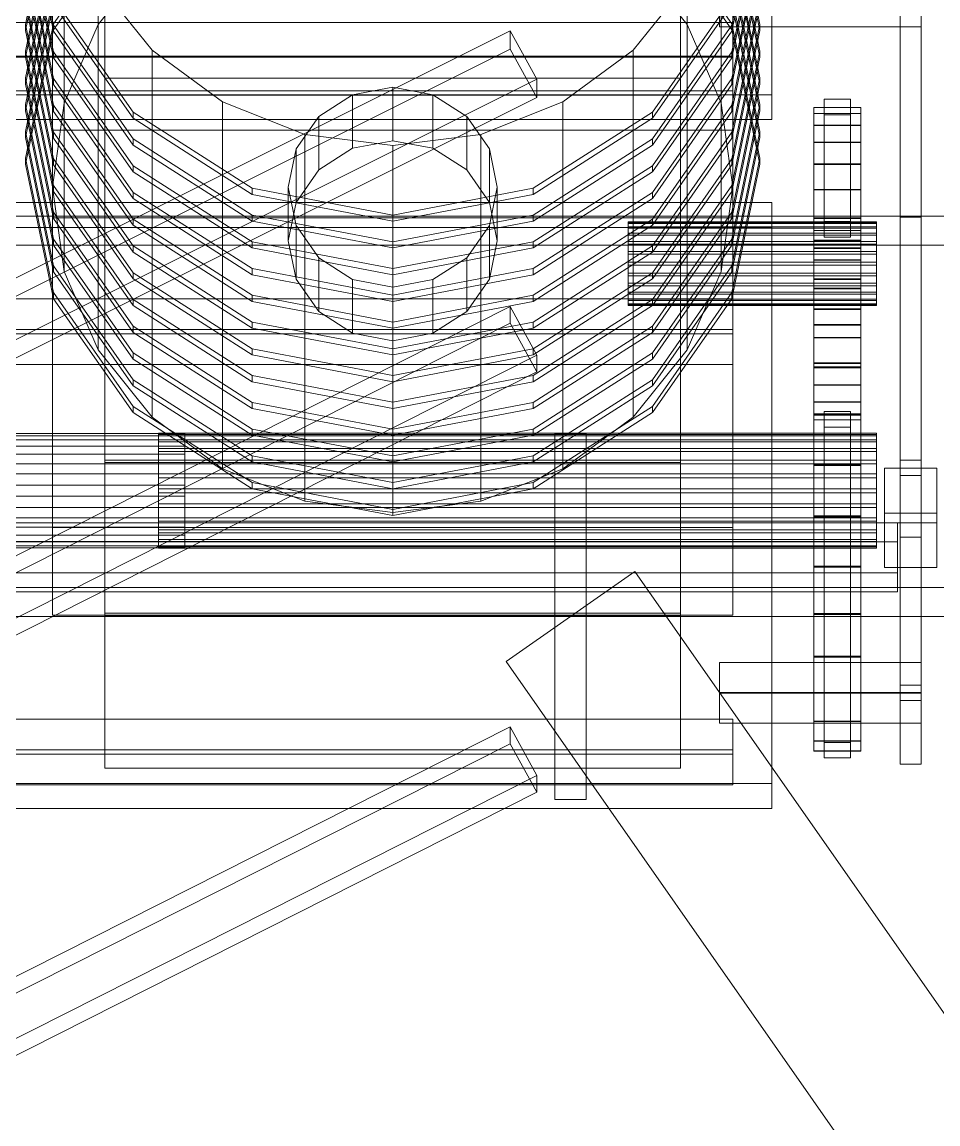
# Model space of a CAD drawing. Header units: millimetres. Extents: x -1970 to 34302, y -65268 to 6837.
# Drawn here: x 488.3 to 838.5, y -33047.1 to -32625.7 of the extents above; entities that cross this region are included whole.
import ezdxf

# ---------------------------------------------------------------- set-up
doc = ezdxf.new("R2010")
doc.units = ezdxf.units.MM
for name, color, linetype, lineweight in [('frontal_C01', 7, 'Continuous', 0), ('frontal_C02', 7, 'Continuous', 0), ('frontal_tolva', 7, 'Continuous', 0)]:
    doc.layers.add(name, color=color, linetype=linetype, lineweight=lineweight)

msp = doc.modelspace()

# ---------------------------------------------------------------- linework, layer by layer
at = {"layer": 'frontal_C01'}
for p, q in [((775, -32410.253), (775, -32653.586)), ((775, -32663.059), (775, -32419.727)), ((520, -32583.147), (520, -32647.182)), ((740, -32647.182), (740, -32583.147)), ((520, -32588.446), (520, -32647.182)), ((740, -32647.182), (740, -32588.446)), ((755, -32614.739), (755, -32627.546)), ((832, -32627.546), (832, -32614.739)), ((755, -32616.178), (755, -32627.546)), ((832, -32627.546), (832, -32616.178)), ((415, -32625.945), (760, -32625.945)), ((760, -32625.945), (760, -32638.752)), ((760, -32625.945), (760, -32639.208)), ((424.864, -32754.137), (674.864, -32629.085)), ((674.864, -32636.129), (674.864, -32629.085)), ((674.864, -32629.085), (685.136, -32647.516)), ((755, -32627.546), (832, -32627.546)), ((760, -32638.752), (415, -32638.752)), ((760, -32639.208), (415, -32639.208)), ((674.864, -32636.129), (424.864, -32761.18)), ((685.136, -32654.56), (674.864, -32636.129)), ((760, -32652.015), (760, -32638.752)), ((760, -32652.015), (760, -32639.208)), ((435.136, -32772.567), (685.136, -32647.516)), ((520, -32647.182), (740, -32647.182)), ((685.136, -32647.516), (685.136, -32654.56)), ((415, -32652.015), (760, -32652.015)), ((435.136, -32779.611), (685.136, -32654.56)), ((775, -32653.586), (485, -32653.586)), ((775, -32663.059), (775, -32653.586)), ((485, -32663.059), (775, -32663.059))]:
    msp.add_line(p, q, dxfattribs=at)
at = {"layer": 'frontal_C02'}
for p, q in [((517.417, -32626.731), (517.417, -32486.444)), ((742.583, -32626.731), (742.583, -32486.444)), ((504.43, -32656.716), (504.43, -32516.428)), ((755.57, -32656.716), (755.57, -32516.428)), ((500, -32688.893), (500, -32548.606)), ((760, -32548.606), (760, -32688.893)), ((500.287, -32575.258), (489.6, -32626.641)), ((489.6, -32575.494), (500.287, -32626.877)), ((770.4, -32626.641), (759.713, -32575.258)), ((759.713, -32626.877), (770.4, -32575.494)), ((489.6, -32628.979), (500.287, -32577.596)), ((500.287, -32629.215), (489.6, -32577.832)), ((504.43, -32721.071), (504.43, -32580.783)), ((755.57, -32721.071), (755.57, -32580.783)), ((759.713, -32577.596), (770.4, -32628.979)), ((770.4, -32577.832), (759.713, -32629.215)), ((530.722, -32582.844), (500.287, -32626.404)), ((500.287, -32628.742), (530.722, -32585.182)), ((759.713, -32626.404), (729.278, -32582.844)), ((729.278, -32585.182), (759.713, -32628.742)), ((500.287, -32585.487), (489.6, -32636.87)), ((489.6, -32585.723), (500.287, -32637.106)), ((489.6, -32639.208), (500.287, -32587.825)), ((500.287, -32639.444), (489.6, -32588.062)), ((770.4, -32636.87), (759.713, -32585.487)), ((759.713, -32637.106), (770.4, -32585.723)), ((759.713, -32587.825), (770.4, -32639.208)), ((770.4, -32588.062), (759.713, -32639.444)), ((500.287, -32595.716), (489.6, -32647.099)), ((489.6, -32595.953), (500.287, -32647.336)), ((520, -32653.732), (520, -32595.279)), ((520, -32794.198), (520, -32595.279)), ((740, -32595.279), (740, -32653.732)), ((740, -32595.279), (740, -32794.198)), ((770.4, -32647.099), (759.713, -32595.716)), ((759.713, -32647.336), (770.4, -32595.953)), ((489.6, -32649.437), (500.287, -32598.055)), ((500.287, -32649.674), (489.6, -32598.291)), ((517.417, -32626.731), (538.076, -32600.983)), ((721.924, -32600.983), (742.583, -32626.731)), ((759.713, -32598.055), (770.4, -32649.437)), ((770.4, -32598.291), (759.713, -32649.674)), ((500.287, -32605.946), (489.6, -32657.328)), ((489.6, -32606.182), (500.287, -32657.565)), ((770.4, -32657.328), (759.713, -32605.946)), ((759.713, -32657.565), (770.4, -32606.182)), ((489.6, -32659.667), (500.287, -32608.284)), ((500.287, -32659.903), (489.6, -32608.52)), ((759.713, -32608.284), (770.4, -32659.667)), ((770.4, -32608.52), (759.713, -32659.903)), ((517.417, -32610.768), (538.076, -32636.516)), ((517.417, -32751.055), (517.417, -32610.768)), ((721.924, -32636.516), (742.583, -32610.768)), ((742.583, -32751.055), (742.583, -32610.768)), ((824, -32822.725), (824, -32613.514)), ((824, -32613.514), (824, -32700.334)), ((832, -32613.514), (832, -32822.725)), ((832, -32700.334), (832, -32613.514)), ((500.287, -32616.175), (489.6, -32667.558)), ((489.6, -32616.411), (500.287, -32667.794)), ((489.6, -32669.896), (500.287, -32618.513)), ((500.287, -32670.132), (489.6, -32618.749)), ((500.287, -32616.648), (530.722, -32660.208)), ((729.278, -32660.208), (759.713, -32616.648)), ((770.4, -32667.558), (759.713, -32616.175)), ((759.713, -32667.794), (770.4, -32616.411)), ((759.713, -32618.513), (770.4, -32669.896)), ((770.4, -32618.749), (759.713, -32670.132)), ((530.722, -32662.546), (500.287, -32618.986)), ((759.713, -32618.986), (729.278, -32662.546)), ((500.287, -32626.404), (489.6, -32677.787)), ((489.6, -32626.641), (500.287, -32678.023)), ((489.6, -32628.979), (489.6, -32626.641)), ((500.287, -32628.742), (500.287, -32626.404)), ((500.287, -32626.877), (530.722, -32670.437)), ((500.287, -32629.215), (500.287, -32626.877)), ((504.43, -32656.716), (517.417, -32626.731)), ((729.278, -32670.437), (759.713, -32626.877)), ((742.583, -32626.731), (755.57, -32656.716)), ((770.4, -32677.787), (759.713, -32626.404)), ((759.713, -32628.742), (759.713, -32626.404)), ((759.713, -32678.023), (770.4, -32626.641)), ((759.713, -32629.215), (759.713, -32626.877)), ((770.4, -32626.641), (770.4, -32628.979)), ((489.6, -32680.125), (500.287, -32628.742)), ((500.287, -32680.362), (489.6, -32628.979)), ((530.722, -32672.775), (500.287, -32629.215)), ((759.713, -32629.215), (729.278, -32672.775)), ((759.713, -32628.742), (770.4, -32680.125)), ((770.4, -32628.979), (759.713, -32680.362)), ((489.6, -32636.87), (500.287, -32688.253)), ((489.6, -32639.208), (489.6, -32636.87)), ((500.287, -32690.591), (489.6, -32639.208)), ((500.287, -32637.106), (530.722, -32680.666)), ((500.287, -32639.444), (500.287, -32637.106)), ((530.722, -32683.005), (500.287, -32639.444)), ((538.076, -32636.516), (565, -32656.273)), ((538.076, -32776.803), (538.076, -32636.516)), ((695, -32656.273), (721.924, -32636.516)), ((721.924, -32776.803), (721.924, -32636.516)), ((729.278, -32680.666), (759.713, -32637.106)), ((759.713, -32639.444), (729.278, -32683.005)), ((759.713, -32688.253), (770.4, -32636.87)), ((759.713, -32639.444), (759.713, -32637.106)), ((770.4, -32639.208), (759.713, -32690.591)), ((770.4, -32636.87), (770.4, -32639.208)), ((489.6, -32647.099), (500.287, -32698.482)), ((489.6, -32649.437), (489.6, -32647.099)), ((500.287, -32647.336), (530.722, -32690.896)), ((500.287, -32649.674), (500.287, -32647.336)), ((729.278, -32690.896), (759.713, -32647.336)), ((759.713, -32698.482), (770.4, -32647.099)), ((759.713, -32649.674), (759.713, -32647.336)), ((770.4, -32647.099), (770.4, -32649.437)), ((500.287, -32700.82), (489.6, -32649.437)), ((530.722, -32693.234), (500.287, -32649.674)), ((630, -32650.64), (614.693, -32653.552)), ((645.307, -32653.552), (630, -32650.64)), ((630, -32671.098), (630, -32650.64)), ((759.713, -32649.674), (729.278, -32693.234)), ((770.4, -32649.437), (759.713, -32700.82)), ((500, -32688.893), (504.43, -32656.716)), ((740, -32653.732), (520, -32653.732)), ((520, -32653.732), (520, -32852.651)), ((565, -32656.273), (596.354, -32668.693)), ((565, -32796.561), (565, -32656.273)), ((614.693, -32653.552), (601.716, -32661.844)), ((614.693, -32674.01), (614.693, -32653.552)), ((658.284, -32661.844), (645.307, -32653.552)), ((645.307, -32674.01), (645.307, -32653.552)), ((663.646, -32668.693), (695, -32656.273)), ((695, -32796.561), (695, -32656.273)), ((740, -32852.651), (740, -32653.732)), ((755.57, -32656.716), (760, -32688.893)), ((795, -32661.182), (795, -32655.189)), ((795, -32655.189), (805, -32655.189)), ((795, -32655.189), (795, -32702.052)), ((805, -32655.189), (805, -32661.182)), ((805, -32702.052), (805, -32655.189)), ((489.6, -32657.328), (500.287, -32708.711)), ((489.6, -32659.667), (489.6, -32657.328)), ((500.287, -32711.049), (489.6, -32659.667)), ((500.287, -32657.565), (530.722, -32701.125)), ((500.287, -32659.903), (500.287, -32657.565)), ((530.722, -32703.463), (500.287, -32659.903)), ((530.722, -32660.208), (576.271, -32689.314)), ((530.722, -32662.546), (530.722, -32660.208)), ((683.729, -32689.314), (729.278, -32660.208)), ((729.278, -32701.125), (759.713, -32657.565)), ((759.713, -32659.903), (729.278, -32703.463)), ((729.278, -32662.546), (729.278, -32660.208)), ((759.713, -32708.711), (770.4, -32657.328)), ((759.713, -32659.903), (759.713, -32657.565)), ((770.4, -32659.667), (759.713, -32711.049)), ((770.4, -32657.328), (770.4, -32659.667)), ((791, -32658.421), (791, -32658.397)), ((791, -32658.397), (791, -32660.667)), ((791, -32658.397), (809, -32658.397)), ((791, -32660.739), (791, -32658.421)), ((791, -32658.421), (809, -32658.421)), ((791, -32660.667), (791, -32665.146)), ((791, -32660.667), (809, -32660.667)), ((791, -32665.263), (791, -32660.739)), ((791, -32660.739), (809, -32660.739)), ((809, -32660.667), (809, -32658.397)), ((809, -32658.397), (809, -32658.421)), ((809, -32658.421), (809, -32660.739)), ((809, -32665.146), (809, -32660.667)), ((809, -32660.739), (809, -32665.263)), ((576.271, -32691.652), (530.722, -32662.546)), ((601.716, -32661.844), (593.045, -32674.254)), ((601.716, -32682.302), (601.716, -32661.844)), ((666.955, -32674.254), (658.284, -32661.844)), ((658.284, -32682.302), (658.284, -32661.844)), ((729.278, -32662.546), (683.729, -32691.652)), ((791, -32665.146), (791, -32671.66)), ((791, -32665.146), (809, -32665.146)), ((791, -32671.818), (791, -32665.263)), ((791, -32665.263), (809, -32665.263)), ((805, -32661.182), (795, -32661.182)), ((795, -32661.182), (795, -32708.045)), ((805, -32661.182), (805, -32708.045)), ((809, -32671.66), (809, -32665.146)), ((809, -32665.263), (809, -32671.818)), ((489.6, -32667.558), (500.287, -32718.941)), ((489.6, -32669.896), (489.6, -32667.558)), ((500, -32819.062), (500, -32667.084)), ((500, -32667.084), (760, -32667.084)), ((500, -32700.556), (500, -32667.084)), ((500.287, -32667.794), (530.722, -32711.354)), ((500.287, -32670.132), (500.287, -32667.794)), ((596.354, -32668.693), (630, -32672.93)), ((596.354, -32808.981), (596.354, -32668.693)), ((630, -32672.93), (663.646, -32668.693)), ((663.646, -32808.981), (663.646, -32668.693)), ((729.278, -32711.354), (759.713, -32667.794)), ((759.713, -32718.941), (770.4, -32667.558)), ((759.713, -32670.132), (759.713, -32667.794)), ((760, -32667.084), (760, -32819.062)), ((760, -32667.084), (760, -32700.556)), ((770.4, -32667.558), (770.4, -32669.896)), ((500.287, -32721.279), (489.6, -32669.896)), ((530.722, -32713.692), (500.287, -32670.132)), ((530.722, -32670.437), (576.271, -32699.543)), ((530.722, -32672.775), (530.722, -32670.437)), ((576.271, -32701.881), (530.722, -32672.775)), ((614.693, -32674.01), (630, -32671.098)), ((630, -32671.098), (645.307, -32674.01)), ((630, -32813.217), (630, -32672.93)), ((683.729, -32699.543), (729.278, -32670.437)), ((729.278, -32672.775), (683.729, -32701.881)), ((759.713, -32670.132), (729.278, -32713.692)), ((729.278, -32672.775), (729.278, -32670.437)), ((770.4, -32669.896), (759.713, -32721.279)), ((791, -32671.66), (791, -32679.96)), ((791, -32671.66), (809, -32671.66)), ((791, -32680.152), (791, -32671.818)), ((791, -32671.818), (809, -32671.818)), ((809, -32679.96), (809, -32671.66)), ((809, -32671.818), (809, -32680.152)), ((489.6, -32677.787), (500.287, -32729.17)), ((489.6, -32680.125), (489.6, -32677.787)), ((593.045, -32674.254), (590, -32688.893)), ((593.045, -32694.713), (593.045, -32674.254)), ((601.716, -32682.302), (614.693, -32674.01)), ((645.307, -32674.01), (658.284, -32682.302)), ((670, -32688.893), (666.955, -32674.254)), ((666.955, -32694.713), (666.955, -32674.254)), ((759.713, -32729.17), (770.4, -32677.787)), ((770.4, -32677.787), (770.4, -32680.125)), ((500.287, -32731.508), (489.6, -32680.125)), ((500.287, -32678.023), (530.722, -32721.584)), ((500.287, -32680.362), (500.287, -32678.023)), ((530.722, -32723.922), (500.287, -32680.362)), ((530.722, -32680.666), (576.271, -32709.773)), ((530.722, -32683.005), (530.722, -32680.666)), ((683.729, -32709.773), (729.278, -32680.666)), ((729.278, -32721.584), (759.713, -32678.023)), ((759.713, -32680.362), (729.278, -32723.922)), ((729.278, -32683.005), (729.278, -32680.666)), ((759.713, -32680.362), (759.713, -32678.023)), ((770.4, -32680.125), (759.713, -32731.508)), ((791, -32679.96), (791, -32689.726)), ((791, -32679.96), (809, -32679.96)), ((791, -32689.946), (791, -32680.152)), ((791, -32680.152), (809, -32680.152)), ((809, -32689.726), (809, -32679.96)), ((809, -32680.152), (809, -32689.946)), ((576.271, -32712.111), (530.722, -32683.005)), ((593.045, -32694.713), (601.716, -32682.302)), ((658.284, -32682.302), (666.955, -32694.713)), ((729.278, -32683.005), (683.729, -32712.111)), ((504.43, -32721.071), (500, -32688.893)), ((500.287, -32688.253), (530.722, -32731.813)), ((500.287, -32690.591), (500.287, -32688.253)), ((530.722, -32734.151), (500.287, -32690.591)), ((576.271, -32689.314), (630, -32699.535)), ((576.271, -32691.652), (576.271, -32689.314)), ((590, -32688.893), (593.045, -32703.532)), ((590, -32709.352), (590, -32688.893)), ((630, -32699.535), (683.729, -32689.314)), ((666.955, -32703.532), (670, -32688.893)), ((670, -32688.893), (670, -32709.352)), ((683.729, -32691.652), (683.729, -32689.314)), ((729.278, -32731.813), (759.713, -32688.253)), ((759.713, -32690.591), (729.278, -32734.151)), ((760, -32688.893), (755.57, -32721.071)), ((759.713, -32690.591), (759.713, -32688.253)), ((791, -32689.726), (791, -32700.584)), ((791, -32689.726), (809, -32689.726)), ((791, -32700.822), (791, -32689.946)), ((791, -32689.946), (809, -32689.946)), ((809, -32700.584), (809, -32689.726)), ((809, -32689.946), (809, -32700.822)), ((485, -32694.711), (775, -32694.711)), ((530.722, -32690.896), (576.271, -32720.002)), ((530.722, -32693.234), (530.722, -32690.896)), ((576.271, -32722.34), (530.722, -32693.234)), ((630, -32701.873), (576.271, -32691.652)), ((590, -32709.352), (593.045, -32694.713)), ((683.729, -32691.652), (630, -32701.873)), ((666.955, -32694.713), (670, -32709.352)), ((683.729, -32720.002), (729.278, -32690.896)), ((729.278, -32693.234), (683.729, -32722.34)), ((729.278, -32693.234), (729.278, -32690.896)), ((775, -32694.711), (775, -32916.833)), ((775, -32694.711), (775, -32704.274)), ((500.287, -32698.482), (530.722, -32742.042)), ((500.287, -32700.82), (500.287, -32698.482)), ((729.278, -32742.042), (759.713, -32698.482)), ((759.713, -32700.82), (759.713, -32698.482)), ((760, -32700.556), (500, -32700.556)), ((500, -32700.556), (500, -32852.534)), ((530.722, -32744.38), (500.287, -32700.82)), ((530.722, -32701.125), (576.271, -32730.231)), ((530.722, -32703.463), (530.722, -32701.125)), ((576.271, -32699.543), (630, -32709.764)), ((576.271, -32701.881), (576.271, -32699.543)), ((630, -32712.102), (576.271, -32701.881)), ((630, -32701.873), (630, -32699.535)), ((630, -32709.764), (683.729, -32699.543)), ((683.729, -32701.881), (630, -32712.102)), ((683.729, -32701.881), (683.729, -32699.543)), ((683.729, -32730.231), (729.278, -32701.125)), ((720, -32702.818), (720, -32702.129)), ((720, -32702.129), (720, -32702.53)), ((720, -32702.129), (815, -32702.129)), ((720, -32702.53), (720, -32703.993)), ((720, -32702.53), (815, -32702.53)), ((720, -32704.55), (720, -32702.818)), ((720, -32702.818), (815, -32702.818)), ((759.713, -32700.82), (729.278, -32744.38)), ((729.278, -32703.463), (729.278, -32701.125)), ((760, -32852.534), (760, -32700.556)), ((791, -32700.584), (791, -32712.115)), ((809, -32700.584), (791, -32700.584)), ((791, -32712.362), (791, -32700.822)), ((791, -32700.822), (809, -32700.822)), ((805, -32702.052), (795, -32702.052)), ((795, -32702.052), (795, -32708.045)), ((805, -32708.045), (805, -32702.052)), ((809, -32712.115), (809, -32700.584)), ((809, -32700.822), (809, -32712.362)), ((815, -32702.53), (815, -32702.129)), ((815, -32702.129), (815, -32702.818)), ((815, -32703.993), (815, -32702.53)), ((815, -32702.818), (815, -32704.55)), ((832, -32700.334), (824, -32700.334)), ((824, -32700.334), (824, -32909.545)), ((832, -32909.545), (832, -32700.334)), ((775, -32704.274), (485, -32704.274)), ((576.271, -32732.569), (530.722, -32703.463)), ((593.045, -32703.532), (601.716, -32715.942)), ((593.045, -32723.991), (593.045, -32703.532)), ((658.284, -32715.942), (666.955, -32703.532)), ((666.955, -32723.991), (666.955, -32703.532)), ((729.278, -32703.463), (683.729, -32732.569)), ((720, -32703.993), (720, -32706.419)), ((720, -32703.993), (815, -32703.993)), ((720, -32707.206), (720, -32704.55)), ((720, -32704.55), (815, -32704.55)), ((720, -32706.419), (720, -32709.643)), ((720, -32706.419), (815, -32706.419)), ((720, -32710.607), (720, -32707.206)), ((720, -32707.206), (815, -32707.206)), ((775, -32926.396), (775, -32704.274)), ((791, -32705.441), (791, -32705.401)), ((791, -32705.401), (791, -32709.185)), ((791, -32705.401), (809, -32705.401)), ((791, -32709.306), (791, -32705.441)), ((791, -32705.441), (809, -32705.441)), ((809, -32709.185), (809, -32705.401)), ((809, -32705.401), (809, -32705.441)), ((809, -32705.441), (809, -32709.306)), ((815, -32706.419), (815, -32703.993)), ((815, -32704.55), (815, -32707.206)), ((815, -32709.643), (815, -32706.419)), ((815, -32707.206), (815, -32710.607)), ((500.287, -32708.711), (530.722, -32752.272)), ((500.287, -32711.049), (500.287, -32708.711)), ((530.722, -32754.61), (500.287, -32711.049)), ((530.722, -32711.354), (576.271, -32740.46)), ((530.722, -32713.692), (530.722, -32711.354)), ((576.271, -32709.773), (630, -32719.993)), ((576.271, -32712.111), (576.271, -32709.773)), ((593.045, -32723.991), (590, -32709.352)), ((630, -32712.102), (630, -32709.764)), ((630, -32719.993), (683.729, -32709.773)), ((670, -32709.352), (666.955, -32723.991)), ((683.729, -32712.111), (683.729, -32709.773)), ((683.729, -32740.46), (729.278, -32711.354)), ((720, -32709.643), (720, -32713.443)), ((720, -32709.643), (815, -32709.643)), ((720, -32714.519), (720, -32710.607)), ((720, -32710.607), (815, -32710.607)), ((729.278, -32752.272), (759.713, -32708.711)), ((759.713, -32711.049), (729.278, -32754.61)), ((729.278, -32713.692), (729.278, -32711.354)), ((759.713, -32711.049), (759.713, -32708.711)), ((791, -32709.185), (791, -32716.65)), ((791, -32709.185), (809, -32709.185)), ((791, -32716.845), (791, -32709.306)), ((791, -32709.306), (809, -32709.306)), ((795, -32708.045), (805, -32708.045)), ((809, -32716.65), (809, -32709.185)), ((809, -32709.306), (809, -32716.845)), ((815, -32713.443), (815, -32709.643)), ((815, -32710.607), (815, -32714.519)), ((576.271, -32742.799), (530.722, -32713.692)), ((630, -32722.331), (576.271, -32712.111)), ((683.729, -32712.111), (630, -32722.331)), ((729.278, -32713.692), (683.729, -32742.799)), ((720, -32713.443), (720, -32717.563)), ((815, -32713.443), (720, -32713.443)), ((720, -32718.676), (720, -32714.519)), ((720, -32714.519), (815, -32714.519)), ((791, -32712.115), (791, -32723.877)), ((791, -32712.115), (809, -32712.115)), ((791, -32724.124), (791, -32712.362)), ((791, -32712.362), (809, -32712.362)), ((809, -32723.877), (809, -32712.115)), ((809, -32712.362), (809, -32724.124)), ((815, -32717.563), (815, -32713.443)), ((815, -32714.519), (815, -32718.676)), ((500.287, -32718.941), (530.722, -32762.501)), ((500.287, -32721.279), (500.287, -32718.941)), ((576.271, -32720.002), (630, -32730.222)), ((576.271, -32722.34), (576.271, -32720.002)), ((601.716, -32715.942), (614.693, -32724.235)), ((601.716, -32736.401), (601.716, -32715.942)), ((630, -32722.331), (630, -32719.993)), ((630, -32730.222), (683.729, -32720.002)), ((645.307, -32724.235), (658.284, -32715.942)), ((658.284, -32736.401), (658.284, -32715.942)), ((683.729, -32722.34), (683.729, -32720.002)), ((720, -32717.563), (720, -32721.721)), ((720, -32717.563), (815, -32717.563)), ((720, -32722.796), (720, -32718.676)), ((720, -32718.676), (815, -32718.676)), ((729.278, -32762.501), (759.713, -32718.941)), ((759.713, -32721.279), (759.713, -32718.941)), ((791, -32716.65), (791, -32727.507)), ((791, -32716.65), (809, -32716.65)), ((791, -32727.77), (791, -32716.845)), ((791, -32716.845), (809, -32716.845)), ((809, -32727.507), (809, -32716.65)), ((809, -32716.845), (809, -32727.77)), ((815, -32721.721), (815, -32717.563)), ((815, -32718.676), (815, -32722.796)), ((530.722, -32764.839), (500.287, -32721.279)), ((517.417, -32751.055), (504.43, -32721.071)), ((530.722, -32721.584), (576.271, -32750.69)), ((530.722, -32723.922), (530.722, -32721.584)), ((576.271, -32753.028), (530.722, -32723.922)), ((630, -32732.561), (576.271, -32722.34)), ((601.716, -32736.401), (593.045, -32723.991)), ((614.693, -32724.235), (630, -32727.147)), ((614.693, -32744.693), (614.693, -32724.235)), ((683.729, -32722.34), (630, -32732.561)), ((630, -32727.147), (645.307, -32724.235)), ((645.307, -32744.693), (645.307, -32724.235)), ((666.955, -32723.991), (658.284, -32736.401)), ((683.729, -32750.69), (729.278, -32721.584)), ((729.278, -32723.922), (683.729, -32753.028)), ((720, -32721.721), (720, -32725.633)), ((720, -32721.721), (815, -32721.721)), ((720, -32726.597), (720, -32722.796)), ((720, -32722.796), (815, -32722.796)), ((759.713, -32721.279), (729.278, -32764.839)), ((729.278, -32723.922), (729.278, -32721.584)), ((755.57, -32721.071), (742.583, -32751.055)), ((791, -32723.877), (791, -32735.418)), ((791, -32723.877), (809, -32723.877)), ((791, -32735.656), (791, -32724.124)), ((791, -32724.124), (809, -32724.124)), ((809, -32735.418), (809, -32723.877)), ((809, -32724.124), (809, -32735.656)), ((815, -32725.633), (815, -32721.721)), ((815, -32722.796), (815, -32726.597)), ((630, -32747.605), (630, -32727.147)), ((720, -32725.633), (720, -32729.033)), ((720, -32725.633), (815, -32725.633)), ((720, -32729.82), (720, -32726.597)), ((720, -32726.597), (815, -32726.597)), ((791, -32727.507), (791, -32741.34)), ((791, -32727.507), (809, -32727.507)), ((791, -32741.66), (791, -32727.77)), ((791, -32727.77), (809, -32727.77)), ((809, -32741.34), (809, -32727.507)), ((809, -32727.77), (809, -32741.66)), ((815, -32729.033), (815, -32725.633)), ((815, -32726.597), (815, -32729.82)), ((415, -32731.588), (760, -32731.588)), ((500.287, -32729.17), (530.722, -32772.73)), ((500.287, -32731.508), (500.287, -32729.17)), ((530.722, -32775.068), (500.287, -32731.508)), ((530.722, -32731.813), (576.271, -32760.919)), ((530.722, -32734.151), (530.722, -32731.813)), ((576.271, -32730.231), (630, -32740.452)), ((576.271, -32732.569), (576.271, -32730.231)), ((630, -32742.79), (576.271, -32732.569)), ((630, -32732.561), (630, -32730.222)), ((630, -32740.452), (683.729, -32730.231)), ((683.729, -32732.569), (630, -32742.79)), ((683.729, -32732.569), (683.729, -32730.231)), ((683.729, -32760.919), (729.278, -32731.813)), ((720, -32729.033), (720, -32731.689)), ((720, -32729.033), (815, -32729.033)), ((720, -32732.246), (720, -32729.82)), ((720, -32729.82), (815, -32729.82)), ((720, -32731.689), (720, -32733.421)), ((720, -32731.689), (815, -32731.689)), ((720, -32733.709), (720, -32732.246)), ((720, -32732.246), (815, -32732.246)), ((729.278, -32772.73), (759.713, -32729.17)), ((759.713, -32731.508), (729.278, -32775.068)), ((729.278, -32734.151), (729.278, -32731.813)), ((759.713, -32731.508), (759.713, -32729.17)), ((760, -32731.588), (760, -32743.279)), ((760, -32731.588), (760, -32744.977)), ((815, -32731.689), (815, -32729.033)), ((815, -32729.82), (815, -32732.246)), ((815, -32733.421), (815, -32731.689)), ((815, -32732.246), (815, -32733.709)), ((424.864, -32860.716), (674.864, -32734.479)), ((576.271, -32763.257), (530.722, -32734.151)), ((614.693, -32744.693), (601.716, -32736.401)), ((658.284, -32736.401), (645.307, -32744.693)), ((674.864, -32740.909), (674.864, -32734.479)), ((674.864, -32734.479), (685.136, -32753.084)), ((729.278, -32734.151), (683.729, -32763.257)), ((720, -32733.421), (720, -32734.11)), ((720, -32733.421), (815, -32733.421)), ((720, -32734.11), (720, -32733.709)), ((720, -32733.709), (815, -32733.709)), ((720, -32734.11), (815, -32734.11)), ((791, -32735.418), (791, -32746.294)), ((791, -32735.418), (809, -32735.418)), ((791, -32746.513), (791, -32735.656)), ((791, -32735.656), (809, -32735.656)), ((809, -32746.294), (809, -32735.418)), ((809, -32735.656), (809, -32746.513)), ((815, -32734.11), (815, -32733.421)), ((815, -32733.709), (815, -32734.11)), ((674.864, -32740.909), (424.864, -32867.145)), ((576.271, -32740.46), (630, -32750.681)), ((576.271, -32742.799), (576.271, -32740.46)), ((630, -32742.79), (630, -32740.452)), ((630, -32750.681), (683.729, -32740.46)), ((685.136, -32759.514), (674.864, -32740.909)), ((683.729, -32742.799), (683.729, -32740.46)), ((760, -32743.279), (415, -32743.279)), ((760, -32744.977), (415, -32744.977)), ((530.722, -32742.042), (576.271, -32771.148)), ((530.722, -32744.38), (530.722, -32742.042)), ((576.271, -32773.486), (530.722, -32744.38)), ((630, -32753.019), (576.271, -32742.799)), ((630, -32747.605), (614.693, -32744.693)), ((683.729, -32742.799), (630, -32753.019)), ((645.307, -32744.693), (630, -32747.605)), ((683.729, -32771.148), (729.278, -32742.042)), ((729.278, -32744.38), (683.729, -32773.486)), ((729.278, -32744.38), (729.278, -32742.042)), ((760, -32756.667), (760, -32743.279)), ((760, -32756.667), (760, -32744.977)), ((791, -32741.34), (791, -32757.617)), ((791, -32741.34), (809, -32741.34)), ((791, -32757.982), (791, -32741.66)), ((791, -32741.66), (809, -32741.66)), ((809, -32757.617), (809, -32741.34)), ((809, -32741.66), (809, -32757.982)), ((791, -32746.294), (791, -32756.087)), ((791, -32746.294), (809, -32746.294)), ((791, -32756.279), (791, -32746.513)), ((791, -32746.513), (809, -32746.513)), ((809, -32756.087), (809, -32746.294)), ((809, -32746.513), (809, -32756.279)), ((435.136, -32879.321), (685.136, -32753.084)), ((538.076, -32776.803), (517.417, -32751.055)), ((530.722, -32752.272), (576.271, -32781.378)), ((530.722, -32754.61), (530.722, -32752.272)), ((576.271, -32750.69), (630, -32760.91)), ((576.271, -32753.028), (576.271, -32750.69)), ((630, -32763.248), (576.271, -32753.028)), ((630, -32753.019), (630, -32750.681)), ((630, -32760.91), (683.729, -32750.69)), ((683.729, -32753.028), (630, -32763.248)), ((683.729, -32753.028), (683.729, -32750.69)), ((683.729, -32781.378), (729.278, -32752.272)), ((685.136, -32753.084), (685.136, -32759.514)), ((742.583, -32751.055), (721.924, -32776.803)), ((729.278, -32754.61), (729.278, -32752.272)), ((415, -32756.667), (760, -32756.667)), ((576.271, -32783.716), (530.722, -32754.61)), ((729.278, -32754.61), (683.729, -32783.716)), ((791, -32756.087), (791, -32764.421)), ((791, -32756.087), (809, -32756.087)), ((791, -32764.579), (791, -32756.279)), ((791, -32756.279), (809, -32756.279)), ((791, -32757.617), (791, -32775.713)), ((791, -32757.617), (809, -32757.617)), ((791, -32776.109), (791, -32757.982)), ((791, -32757.982), (809, -32757.982)), ((809, -32764.421), (809, -32756.087)), ((809, -32756.279), (809, -32764.579)), ((809, -32775.713), (809, -32757.617)), ((809, -32757.982), (809, -32776.109)), ((435.136, -32885.751), (685.136, -32759.514)), ((576.271, -32760.919), (630, -32771.14)), ((576.271, -32763.257), (576.271, -32760.919)), ((630, -32763.248), (630, -32760.91)), ((630, -32771.14), (683.729, -32760.919)), ((683.729, -32763.257), (683.729, -32760.919)), ((530.722, -32762.501), (576.271, -32791.607)), ((530.722, -32764.839), (530.722, -32762.501)), ((576.271, -32793.945), (530.722, -32764.839)), ((630, -32773.478), (576.271, -32763.257)), ((683.729, -32763.257), (630, -32773.478)), ((683.729, -32791.607), (729.278, -32762.501)), ((729.278, -32764.839), (683.729, -32793.945)), ((729.278, -32764.839), (729.278, -32762.501)), ((791, -32764.421), (791, -32770.976)), ((791, -32764.421), (809, -32764.421)), ((791, -32771.093), (791, -32764.579)), ((791, -32764.579), (809, -32764.579)), ((809, -32770.976), (809, -32764.421)), ((809, -32764.579), (809, -32771.093)), ((530.722, -32772.73), (576.271, -32801.836)), ((530.722, -32775.068), (530.722, -32772.73)), ((576.271, -32771.148), (630, -32781.369)), ((576.271, -32773.486), (576.271, -32771.148)), ((630, -32783.707), (576.271, -32773.486)), ((630, -32773.478), (630, -32771.14)), ((630, -32781.369), (683.729, -32771.148)), ((683.729, -32773.486), (630, -32783.707)), ((683.729, -32773.486), (683.729, -32771.148)), ((683.729, -32801.836), (729.278, -32772.73)), ((729.278, -32775.068), (729.278, -32772.73)), ((791, -32770.976), (791, -32775.5)), ((791, -32770.976), (809, -32770.976)), ((791, -32775.572), (791, -32771.093)), ((791, -32771.093), (809, -32771.093)), ((795, -32780.616), (795, -32774.664)), ((795, -32774.664), (805, -32774.664)), ((795, -32774.664), (795, -32901.163)), ((805, -32774.664), (805, -32780.616)), ((805, -32901.163), (805, -32774.664)), ((809, -32775.5), (809, -32770.976)), ((809, -32771.093), (809, -32775.572)), ((576.271, -32804.174), (530.722, -32775.068)), ((565, -32796.561), (538.076, -32776.803)), ((729.278, -32775.068), (683.729, -32804.174)), ((721.924, -32776.803), (695, -32796.561)), ((791, -32775.5), (791, -32777.818)), ((791, -32775.5), (809, -32775.5)), ((791, -32777.843), (791, -32775.572)), ((791, -32775.572), (809, -32775.572)), ((791, -32775.713), (791, -32794.932)), ((809, -32775.713), (791, -32775.713)), ((791, -32795.344), (791, -32776.109)), ((791, -32776.109), (809, -32776.109)), ((791, -32777.818), (791, -32777.843)), ((791, -32777.818), (809, -32777.818)), ((791, -32777.843), (809, -32777.843)), ((809, -32777.818), (809, -32775.5)), ((809, -32775.572), (809, -32777.843)), ((809, -32794.932), (809, -32775.713)), ((809, -32776.109), (809, -32795.344)), ((809, -32777.843), (809, -32777.818)), ((550.5, -32783.041), (450.5, -32783.041)), ((540.5, -32783.9), (540.5, -32782.953)), ((540.5, -32782.953), (540.5, -32783.504)), ((540.5, -32782.953), (815, -32782.953)), ((550.5, -32783.9), (550.5, -32783.041)), ((550.5, -32783.041), (550.5, -32785.516)), ((576.271, -32781.378), (630, -32791.598)), ((576.271, -32783.716), (576.271, -32781.378)), ((630, -32783.707), (630, -32781.369)), ((630, -32791.598), (683.729, -32781.378)), ((683.729, -32783.716), (683.729, -32781.378)), ((805, -32780.616), (795, -32780.616)), ((795, -32780.616), (795, -32907.115)), ((805, -32780.616), (805, -32907.115)), ((815, -32783.504), (815, -32782.953)), ((815, -32782.953), (815, -32783.9)), ((550.5, -32783.9), (450.5, -32783.9)), ((550.5, -32785.516), (450.5, -32785.516)), ((540.5, -32783.504), (540.5, -32785.516)), ((540.5, -32783.504), (815, -32783.504)), ((540.5, -32786.281), (540.5, -32783.9)), ((540.5, -32783.9), (815, -32783.9)), ((540.5, -32785.516), (540.5, -32788.851)), ((540.5, -32785.516), (815, -32785.516)), ((540.5, -32789.934), (540.5, -32786.281)), ((540.5, -32786.281), (815, -32786.281)), ((550.5, -32787.962), (550.5, -32783.9)), ((550.5, -32785.516), (550.5, -32790.947)), ((630, -32793.936), (576.271, -32783.716)), ((683.729, -32783.716), (630, -32793.936)), ((815, -32785.516), (815, -32783.504)), ((815, -32783.9), (815, -32786.281)), ((815, -32788.851), (815, -32785.516)), ((815, -32786.281), (815, -32789.934)), ((550.5, -32787.962), (450.5, -32787.962)), ((550.5, -32790.947), (450.5, -32790.947)), ((540.5, -32788.851), (540.5, -32793.283)), ((540.5, -32788.851), (815, -32788.851)), ((540.5, -32794.609), (540.5, -32789.934)), ((540.5, -32789.934), (815, -32789.934)), ((550.5, -32794.609), (550.5, -32787.962)), ((550.5, -32790.947), (550.5, -32798.509)), ((576.271, -32791.607), (630, -32801.828)), ((576.271, -32793.945), (576.271, -32791.607)), ((630, -32793.936), (630, -32791.598)), ((630, -32801.828), (683.729, -32791.607)), ((683.729, -32793.945), (683.729, -32791.607)), ((815, -32793.283), (815, -32788.851)), ((815, -32789.934), (815, -32794.609)), ((550.5, -32794.609), (450.5, -32794.609)), ((520, -32851.694), (520, -32793.241)), ((520, -32793.241), (740, -32793.241)), ((520, -32852.534), (520, -32793.241)), ((740, -32794.198), (520, -32794.198)), ((520, -32794.198), (520, -32852.651)), ((540.5, -32793.283), (540.5, -32798.509)), ((540.5, -32793.283), (815, -32793.283)), ((540.5, -32799.988), (540.5, -32794.609)), ((540.5, -32794.609), (815, -32794.609)), ((550.5, -32802.828), (550.5, -32794.609)), ((630, -32804.166), (576.271, -32793.945)), ((683.729, -32793.945), (630, -32804.166)), ((740, -32793.241), (740, -32851.694)), ((740, -32793.241), (740, -32852.534)), ((740, -32852.651), (740, -32794.198)), ((791, -32794.932), (791, -32814.535)), ((791, -32794.932), (809, -32794.932)), ((791, -32814.947), (791, -32795.344)), ((791, -32795.344), (809, -32795.344)), ((809, -32814.535), (809, -32794.932)), ((809, -32795.344), (809, -32814.947)), ((815, -32798.509), (815, -32793.283)), ((815, -32794.609), (815, -32799.988)), ((824, -32799.064), (824, -32793.219)), ((824, -32793.219), (832, -32793.219)), ((824, -32879.289), (824, -32793.219)), ((832, -32793.219), (832, -32799.064)), ((832, -32793.219), (832, -32879.289)), ((450.5, -32798.509), (550.5, -32798.509)), ((540.5, -32798.509), (540.5, -32804.174)), ((815, -32798.509), (540.5, -32798.509)), ((540.5, -32805.705), (540.5, -32799.988)), ((540.5, -32799.988), (815, -32799.988)), ((550.5, -32798.509), (550.5, -32807.05)), ((596.354, -32808.981), (565, -32796.561)), ((695, -32796.561), (663.646, -32808.981)), ((815, -32804.174), (815, -32798.509)), ((815, -32799.988), (815, -32805.705)), ((818, -32796.369), (838, -32796.369)), ((818, -32813.509), (818, -32796.369)), ((818, -32796.369), (818, -32817.168)), ((832, -32799.064), (824, -32799.064)), ((824, -32799.064), (824, -32885.135)), ((832, -32885.135), (832, -32799.064)), ((838, -32796.369), (838, -32813.509)), ((838, -32817.168), (838, -32796.369)), ((550.5, -32802.828), (450.5, -32802.828)), ((540.5, -32804.174), (540.5, -32809.891)), ((540.5, -32804.174), (815, -32804.174)), ((550.5, -32811.369), (550.5, -32802.828)), ((576.271, -32801.836), (630, -32812.057)), ((576.271, -32804.174), (576.271, -32801.836)), ((630, -32814.395), (576.271, -32804.174)), ((630, -32804.166), (630, -32801.828)), ((630, -32812.057), (683.729, -32801.836)), ((683.729, -32804.174), (630, -32814.395)), ((683.729, -32804.174), (683.729, -32801.836)), ((815, -32809.891), (815, -32804.174)), ((550.5, -32807.05), (450.5, -32807.05)), ((540.5, -32811.369), (540.5, -32805.705)), ((540.5, -32805.705), (815, -32805.705)), ((550.5, -32807.05), (550.5, -32815.27)), ((815, -32805.705), (815, -32811.369)), ((550.5, -32811.369), (450.5, -32811.369)), ((540.5, -32809.891), (540.5, -32815.27)), ((540.5, -32809.891), (815, -32809.891)), ((540.5, -32816.595), (540.5, -32811.369)), ((540.5, -32811.369), (815, -32811.369)), ((550.5, -32818.931), (550.5, -32811.369)), ((630, -32813.217), (596.354, -32808.981)), ((663.646, -32808.981), (630, -32813.217)), ((630, -32814.395), (630, -32812.057)), ((815, -32815.27), (815, -32809.891)), ((815, -32811.369), (815, -32816.595)), ((550.5, -32815.27), (450.5, -32815.27)), ((540.5, -32815.27), (540.5, -32819.945)), ((540.5, -32815.27), (815, -32815.27)), ((540.5, -32821.027), (540.5, -32816.595)), ((540.5, -32816.595), (815, -32816.595)), ((550.5, -32815.27), (550.5, -32821.917)), ((791, -32814.535), (791, -32833.77)), ((791, -32814.535), (809, -32814.535)), ((791, -32834.166), (791, -32814.947)), ((791, -32814.947), (809, -32814.947)), ((809, -32833.77), (809, -32814.535)), ((809, -32814.947), (809, -32834.166)), ((815, -32819.945), (815, -32815.27)), ((815, -32816.595), (815, -32821.027)), ((838, -32813.509), (818, -32813.509)), ((818, -32834.308), (818, -32813.509)), ((838, -32834.308), (838, -32813.509)), ((420, -32817.157), (823, -32817.157)), ((550.5, -32818.931), (450.5, -32818.931)), ((760, -32819.062), (500, -32819.062)), ((500, -32819.062), (500, -32852.534)), ((540.5, -32819.945), (540.5, -32823.598)), ((540.5, -32819.945), (815, -32819.945)), ((540.5, -32824.363), (540.5, -32821.027)), ((540.5, -32821.027), (815, -32821.027)), ((550.5, -32824.363), (550.5, -32818.931)), ((760, -32852.534), (760, -32819.062)), ((815, -32823.598), (815, -32819.945)), ((815, -32821.027), (815, -32824.363)), ((818, -32817.168), (818, -32834.308)), ((838, -32817.168), (818, -32817.168)), ((823, -32817.157), (823, -32824.464)), ((823, -32817.157), (823, -32836.284)), ((838, -32834.308), (838, -32817.168)), ((823, -32824.464), (420, -32824.464)), ((550.5, -32821.917), (450.5, -32821.917)), ((550.5, -32824.363), (450.5, -32824.363)), ((540.5, -32823.598), (540.5, -32825.979)), ((540.5, -32823.598), (815, -32823.598)), ((540.5, -32826.375), (540.5, -32824.363)), ((540.5, -32824.363), (815, -32824.363)), ((550.5, -32821.917), (550.5, -32825.979)), ((550.5, -32826.838), (550.5, -32824.363)), ((815, -32825.979), (815, -32823.598)), ((815, -32824.363), (815, -32826.375)), ((823, -32843.59), (823, -32824.464)), ((832, -32822.725), (824, -32822.725)), ((824, -32822.725), (824, -32909.545)), ((832, -32822.725), (832, -32909.545)), ((550.5, -32825.979), (450.5, -32825.979)), ((550.5, -32826.838), (450.5, -32826.838)), ((540.5, -32825.979), (540.5, -32826.926)), ((540.5, -32825.979), (815, -32825.979)), ((540.5, -32826.926), (540.5, -32826.375)), ((540.5, -32826.375), (815, -32826.375)), ((540.5, -32826.926), (815, -32826.926)), ((550.5, -32825.979), (550.5, -32826.838)), ((815, -32826.926), (815, -32825.979)), ((815, -32826.375), (815, -32826.926)), ((791, -32833.77), (791, -32851.896)), ((791, -32833.77), (809, -32833.77)), ((809, -32851.896), (809, -32833.77)), ((823, -32836.284), (420, -32836.284)), ((791, -32852.261), (791, -32834.166)), ((791, -32834.166), (809, -32834.166)), ((809, -32834.166), (809, -32852.261)), ((818, -32834.308), (838, -32834.308)), ((823, -32843.59), (823, -32836.284)), ((420, -32843.59), (823, -32843.59)), ((500, -32852.534), (760, -32852.534)), ((740, -32851.694), (520, -32851.694)), ((520, -32851.694), (520, -32910.987)), ((740, -32852.534), (520, -32852.534)), ((520, -32852.534), (520, -32910.987)), ((520, -32852.651), (740, -32852.651)), ((740, -32910.987), (740, -32851.694)), ((740, -32910.987), (740, -32852.534)), ((791, -32851.896), (791, -32868.218)), ((791, -32851.896), (809, -32851.896)), ((791, -32868.539), (791, -32852.261)), ((791, -32852.261), (809, -32852.261)), ((809, -32868.218), (809, -32851.896)), ((809, -32852.261), (809, -32868.539)), ((755, -32882.319), (755, -32870.629)), ((755, -32870.629), (832, -32870.629)), ((755, -32882.105), (755, -32870.629)), ((791, -32868.218), (791, -32882.109)), ((791, -32868.218), (809, -32868.218)), ((791, -32882.372), (791, -32868.539)), ((791, -32868.539), (809, -32868.539)), ((809, -32882.109), (809, -32868.218)), ((809, -32868.539), (809, -32882.372)), ((832, -32870.629), (832, -32882.319)), ((832, -32870.629), (832, -32882.105)), ((832, -32879.289), (824, -32879.289)), ((824, -32879.289), (824, -32885.135)), ((832, -32885.135), (832, -32879.289)), ((832, -32882.105), (755, -32882.105)), ((755, -32882.105), (755, -32893.795)), ((832, -32882.319), (755, -32882.319)), ((755, -32882.319), (755, -32893.795)), ((791, -32882.109), (791, -32893.034)), ((791, -32882.109), (809, -32882.109)), ((791, -32893.229), (791, -32882.372)), ((791, -32882.372), (809, -32882.372)), ((809, -32893.034), (809, -32882.109)), ((809, -32882.372), (809, -32893.229)), ((832, -32893.795), (832, -32882.105)), ((832, -32893.795), (832, -32882.319)), ((824, -32885.135), (832, -32885.135)), ((415, -32892.334), (760, -32892.334)), ((760, -32892.334), (760, -32904.025)), ((760, -32892.334), (760, -32905.723)), ((424.864, -33021.462), (674.864, -32895.225)), ((674.864, -32901.655), (674.864, -32895.225)), ((674.864, -32895.225), (685.136, -32913.83)), ((755, -32893.795), (832, -32893.795)), ((791, -32893.034), (791, -32900.573)), ((791, -32893.034), (809, -32893.034)), ((791, -32900.693), (791, -32893.229)), ((791, -32893.229), (809, -32893.229)), ((809, -32900.573), (809, -32893.034)), ((809, -32893.229), (809, -32900.693)), ((791, -32900.573), (791, -32904.437)), ((791, -32900.573), (809, -32900.573)), ((791, -32904.478), (791, -32900.693)), ((791, -32900.693), (809, -32900.693)), ((805, -32901.163), (795, -32901.163)), ((795, -32901.163), (795, -32907.115)), ((805, -32907.115), (805, -32901.163)), ((809, -32904.437), (809, -32900.573)), ((809, -32900.693), (809, -32904.478)), ((760, -32904.025), (415, -32904.025)), ((674.864, -32901.655), (424.864, -33027.892)), ((685.136, -32920.26), (674.864, -32901.655)), ((760, -32917.413), (760, -32904.025)), ((791, -32904.437), (791, -32904.478)), ((791, -32904.437), (809, -32904.437)), ((791, -32904.478), (809, -32904.478)), ((809, -32904.478), (809, -32904.437)), ((760, -32905.723), (415, -32905.723)), ((760, -32917.413), (760, -32905.723)), ((795, -32907.115), (805, -32907.115)), ((824, -32909.545), (832, -32909.545)), ((435.136, -33040.067), (685.136, -32913.83)), ((520, -32910.987), (740, -32910.987)), ((685.136, -32913.83), (685.136, -32920.26)), ((415, -32917.413), (760, -32917.413)), ((775, -32916.833), (485, -32916.833)), ((775, -32926.396), (775, -32916.833)), ((435.136, -33046.497), (685.136, -32920.26)), ((485, -32926.396), (775, -32926.396))]:
    msp.add_line(p, q, dxfattribs=at)
at = {"layer": 'frontal_tolva'}
for p, q in [((-1821.5, -32700), (1821.5, -32700)), ((-1725, -32700), (1725, -32700)), ((-1821.5, -32711), (1821.5, -32711)), ((692, -32783), (704, -32783)), ((692, -32923), (692, -32783)), ((704, -32923), (704, -32783)), ((673.416, -32870.194), (722.584, -32835.806)), ((1769.584, -34332.806), (722.584, -32835.806)), ((-1821.5, -32842), (1821.5, -32842)), ((-1821.5, -32853), (1821.5, -32853)), ((1720.416, -34367.194), (673.416, -32870.194)), ((692, -32923), (704, -32923))]:
    msp.add_line(p, q, dxfattribs=at)

doc.saveas('drawing.dxf')
